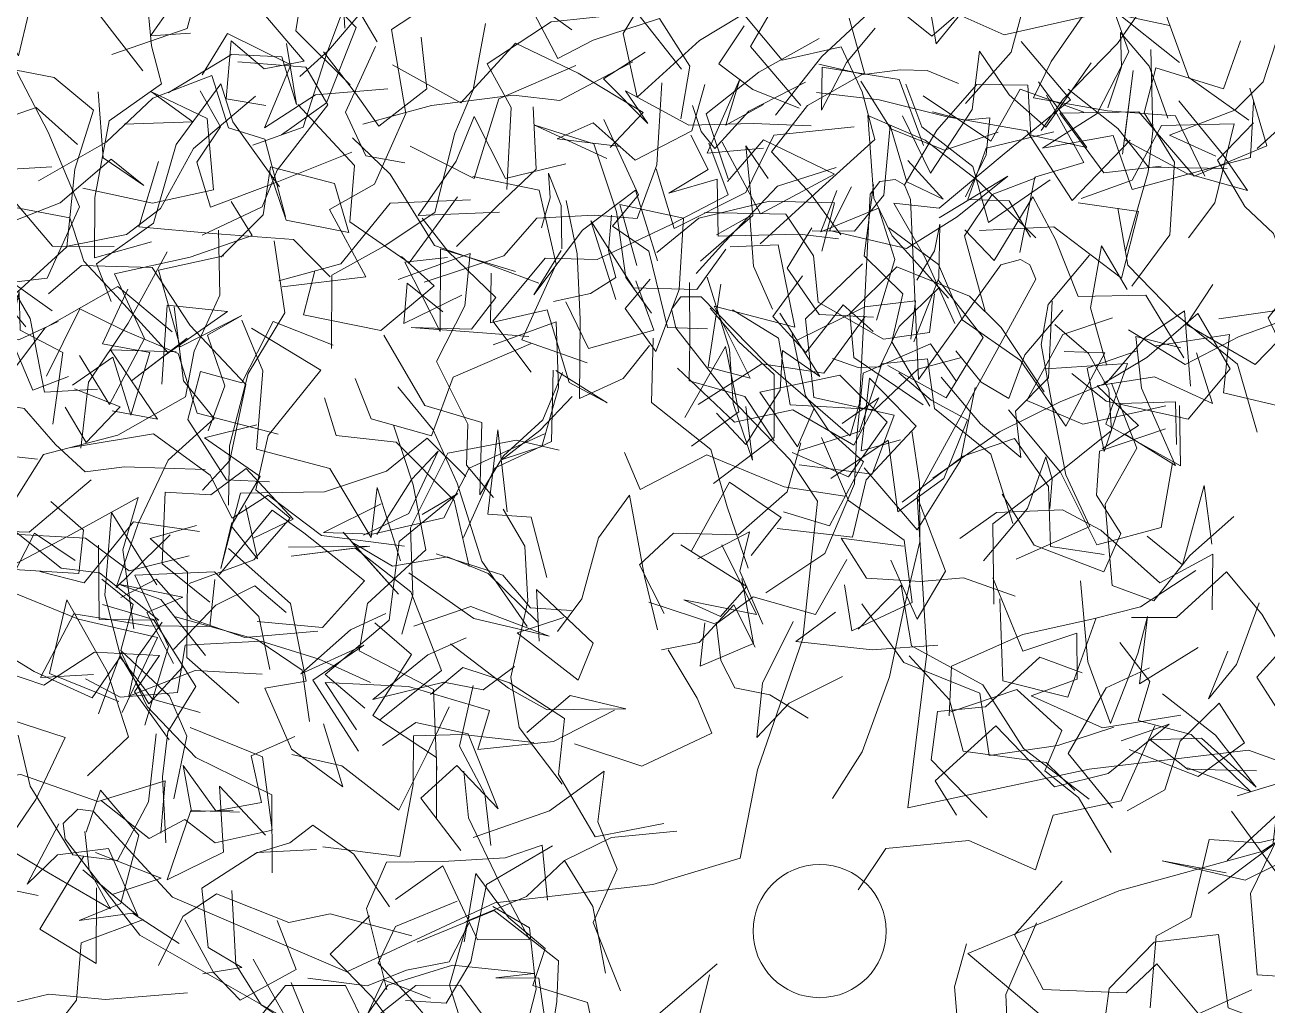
# Model space of a CAD drawing. Header units: metres. Extents: x 0 to 46.1, y -33.1 to 1.9.
# Drawn here: x 2.782 to 3.435, y -2.039 to -1.524 of the extents above; entities that cross this region are included whole.
import ezdxf

# ---------------------------------------------------------------- set-up
doc = ezdxf.new("R2010")
doc.units = ezdxf.units.M
doc.header["$LTSCALE"] = 0.02
for name, color, linetype, lineweight in [('AB_EXT_COUVRE', 8, 'Continuous', 9), ('BLOC_BRANCHES', 7, 'Continuous', 13), ('BLOC_FEUILLAGE', 7, 'Continuous', 13), ('BLOC_TRONC', 7, 'Continuous', 25)]:
    doc.layers.add(name, color=color, linetype=linetype, lineweight=lineweight)
doc.layers.add('ARCHIBOOKS_ARBRE', color=7, linetype='Continuous')

# ---------------------------------------------------------------- blocks, each defined once
blk = doc.blocks.new('AB_ALPHA_54921720ee7c26e0')
at = {"layer": 'BLOC_BRANCHES', "color": 8, "lineweight": 13, "true_color": 0x414141, "transparency": 33554661}
for points in [[(-0.7164, 0.0794), (-0.8645, 0.226), (-0.9264, 0.3735), (-0.9238, 0.3938), (-0.9005, 0.4072), (-0.8816, 0.3994), (-0.8102, 0.2633), (-0.6143, 0.1093), (-0.4027, 0.1464), (-0.1961, 0.1159), (-0.0763, 0.1196), (-0.024, 0.2256), (0.0782, 0.3769), (0.1437, 0.5465), (0.1229, 0.6084), (0.0678, 0.708), (0.0224, 0.8147), (0.0233, 0.8398), (0.0396, 0.8523), (0.0655, 0.8454), (0.1249, 0.7398), (0.2074, 0.6184), (0.23, 0.6567), (0.315, 0.9184), (0.3313, 0.9309), (0.3516, 0.9282), (0.3615, 0.9184), (0.3641, 0.898), (0.313, 0.6665), (0.4567, 0.7842), (0.4835, 0.7842), (0.4933, 0.7744), (0.496, 0.754), (0.2718, 0.5188), (0.2307, 0.316), (0.1541, 0.1265), (0.3974, 0.1138), (0.6059, 0.0836), (0.6413, 0.0593)], [(0.6263, -0.037), (0.5884, -0.0492), (0.3937, -0.0505), (0.1806, -0.0789), (0.3121, -0.2682)]]:
    blk.add_lwpolyline(points, dxfattribs=at)
at = {"layer": 'BLOC_FEUILLAGE', "color": 8, "lineweight": 13, "true_color": 0x414141, "transparency": 33554661}
for points in [[(-0.0095, 1.6504), (-0.0611, 1.5836), (-0.0367, 1.4962), (-0.0633, 1.3987), (-0.0745, 1.3385), (-0.0556, 1.2874), (-0.0081, 1.2283)], [(-0.799, 1.5809), (-0.7513, 1.4835), (-0.6452, 1.4918), (-0.6133, 1.4341), (-0.5921, 1.3821), (-0.5667, 1.3221)], [(-0.6249, 1.5432), (-0.5922, 1.4555), (-0.5283, 1.3973), (-0.4465, 1.4457), (-0.4962, 1.3609), (-0.6004, 1.3533)], [(-0.1458, 1.4455), (-0.1474, 1.5381), (-0.2248, 1.526), (-0.2843, 1.4544), (-0.3363, 1.3718), (-0.3587, 1.3211), (-0.3084, 1.2338)], [(-0.2697, 1.4433), (-0.341, 1.4925), (-0.3766, 1.4246), (-0.3286, 1.3907), (-0.2811, 1.3048), (-0.3443, 1.219), (-0.4125, 1.1939)], [(-0.6915, 1.4349), (-0.7195, 1.3836), (-0.7393, 1.4781), (-0.8097, 1.4457), (-0.7006, 1.4483), (-0.6306, 1.462)], [(-0.4933, 1.3537), (-0.545, 1.364), (-0.4738, 1.4236), (-0.5801, 1.4215), (-0.6231, 1.4586)], [(0.1178, 1.1411), (0.0812, 1.2262), (0.0188, 1.2969), (-0.0593, 1.303), (-0.0726, 1.3644), (-0.056, 1.4538)], [(-0.2593, 1.2793), (-0.2798, 1.3538), (-0.2642, 1.4145), (-0.2152, 1.4288), (-0.1395, 1.4409), (-0.0703, 1.3755)], [(-0.9234, 1.4307), (-0.953, 1.3855), (-0.9932, 1.2822), (-0.9093, 1.285), (-0.8275, 1.2144), (-0.7808, 1.2448), (-0.7146, 1.2314)], [(-0.6137, 1.1022), (-0.6917, 1.1011), (-0.6708, 1.1776), (-0.6264, 1.2702), (-0.5475, 1.2996), (-0.5473, 1.351), (-0.5355, 1.4202)], [(-0.4221, 1.2365), (-0.4704, 1.2583), (-0.4444, 1.3301), (-0.4119, 1.2835), (-0.3587, 1.2796), (-0.4038, 1.3748), (-0.462, 1.4066)], [(-0.8776, 1.1022), (-0.8134, 1.0777), (-0.7231, 1.1247), (-0.6866, 1.2206), (-0.6428, 1.2892), (-0.6817, 1.3438), (-0.7754, 1.3897)], [(-0.8024, 1.0371), (-0.8322, 1.1024), (-0.7586, 1.0918), (-0.6934, 1.171), (-0.7079, 1.2766), (-0.7297, 1.3761)], [(-0.3692, 1.2615), (-0.324, 1.285), (-0.2714, 1.3209), (-0.173, 1.3727)], [(-0.6745, 1.2509), (-0.7145, 1.3118), (-0.7747, 1.3075), (-0.771, 1.3648), (-0.8546, 1.3425), (-0.8795, 1.2688), (-0.9163, 1.3248)], [(-0.4521, 1.1906), (-0.3824, 1.1961), (-0.3272, 1.2823), (-0.2654, 1.3686), (-0.2225, 1.3273), (-0.2852, 1.3593), (-0.2957, 1.3079)], [(-0.2619, 1.2159), (-0.3557, 1.233), (-0.4315, 1.2083), (-0.3766, 1.2796), (-0.4464, 1.341), (-0.4927, 1.2972)], [(-0.1224, 1.3529), (-0.0589, 1.2999), (-0.0355, 1.1967), (0.0153, 1.2079), (0.1072, 1.2129), (0.1293, 1.142), (0.1001, 1.0782)], [(0.4044, 1.3273), (0.4608, 1.3319), (0.4883, 1.2409), (0.5336, 1.2097), (0.4594, 1.1928), (0.4499, 1.0866), (0.4969, 1.1207)], [(0.7399, 1.3261), (0.6959, 1.2404), (0.6992, 1.1742), (0.6855, 1.0704), (0.7523, 0.9803)], [(-0.8349, 1.1286), (-0.7916, 1.1743), (-0.7165, 1.1828), (-0.6367, 1.221), (-0.6044, 1.1762), (-0.6465, 1.2252), (-0.6303, 1.3108)], [(-0.3748, 1.3081), (-0.3832, 1.2271), (-0.3854, 1.2928), (-0.4485, 1.313), (-0.5422, 1.2856)], [(-0.4632, 1.0008), (-0.3536, 0.9849), (-0.3768, 1.0829), (-0.3109, 1.0995), (-0.2473, 1.1785), (-0.237, 1.29), (-0.1515, 1.3187)], [(-0.4351, 1.0883), (-0.4348, 1.1941), (-0.4771, 1.2208), (-0.4806, 1.2927), (-0.5632, 1.2839), (-0.6376, 1.2441), (-0.7364, 1.2179)], [(-0.6085, 1.2608), (-0.5205, 1.2407), (-0.5626, 1.2927), (-0.501, 1.2399), (-0.5172, 1.1472), (-0.5995, 1.1509), (-0.6827, 1.1936)], [(-0.5471, 1.0936), (-0.4616, 1.109), (-0.4298, 1.1505), (-0.3435, 1.2163), (-0.3584, 1.2716), (-0.4432, 1.3014)], [(0.2569, 1.0542), (0.2131, 1.1465), (0.2652, 1.1981), (0.1882, 1.2444), (0.2159, 1.2927), (0.2481, 1.1903), (0.2015, 1.2594)], [(-0.6853, 1.04), (-0.691, 1.093), (-0.6049, 1.1252), (-0.5494, 1.2172), (-0.4719, 1.2792), (-0.4697, 1.227), (-0.4325, 1.1283)], [(-0.5007, 1.2773), (-0.4873, 1.2248), (-0.5291, 1.1878), (-0.5271, 1.1261), (-0.439, 1.1346), (-0.329, 1.1478)], [(-0.3308, 1.2848), (-0.3044, 1.2217), (-0.2859, 1.1718), (-0.2121, 1.2026), (-0.2017, 1.2701)], [(-0.2631, 1.2738), (-0.3235, 1.2008), (-0.3124, 1.1386), (-0.2655, 1.1162)], [(0.21, 1.1885), (0.1503, 1.1716), (0.0522, 1.1208), (0.0558, 1.2063), (0.0991, 1.248), (0.1463, 1.278)], [(-0.6627, 1.1089), (-0.7408, 1.1305), (-0.7844, 1.2223), (-0.8363, 1.2732), (-0.942, 1.2466)], [(-0.1157, 1.2657), (-0.1537, 1.1857), (-0.1916, 1.1371), (-0.2441, 1.0432), (-0.3198, 1.0174), (-0.3962, 0.9986), (-0.4218, 0.9055)], [(-0.8147, 1.2498), (-0.7835, 1.1962), (-0.7095, 1.1606), (-0.7064, 1.1006), (-0.6764, 1.0446), (-0.6304, 0.9556)], [(-0.4323, 1.2519), (-0.5287, 1.2065), (-0.591, 1.1413), (-0.643, 1.1201), (-0.7217, 1.1254)], [(-0.2477, 1.245), (-0.1738, 1.1735), (-0.0841, 1.2306), (-0.0149, 1.171), (0.0542, 1.0991), (0.0006, 1.066)], [(0.0685, 1.2295), (-0.0315, 1.2454), (-0.1271, 1.2141), (-0.1113, 1.1505), (-0.1447, 1.0479)], [(-0.7635, 1.0486), (-0.8341, 1.1335), (-0.8691, 1.2393), (-0.9027, 1.1685), (-0.9378, 1.1205)], [(-0.2102, 1.0554), (-0.2938, 0.988), (-0.3551, 1.0601), (-0.3303, 1.1301), (-0.3811, 1.2269)], [(0.5511, 1.1308), (0.5272, 1.1858), (0.5068, 1.2371), (0.4527, 1.2257), (0.3747, 1.1489), (0.3, 1.1093), (0.2216, 1.0507)], [(0.1582, 0.8927), (0.2509, 0.9407), (0.3393, 0.9859), (0.3393, 1.0508), (0.3282, 1.1152), (0.2488, 1.1184), (0.2018, 1.2199)], [(-0.3987, 0.997), (-0.4326, 1.0569), (-0.5334, 1.0921), (-0.625, 1.1256), (-0.5777, 1.2018)], [(0.7861, 1.0695), (0.7394, 1.1031), (0.6468, 1.0704), (0.5392, 1.0747), (0.462, 1.1371), (0.4504, 1.2043)], [(-1.2588, 1.1789), (-1.1766, 1.1576), (-1.0951, 1.1212), (-1.0082, 1.0889), (-0.9089, 1.0645), (-0.8154, 1.0229), (-0.7594, 1.033)], [(0.0583, 1.1668), (-0.0474, 1.1429), (-0.1042, 1.1654), (-0.2118, 1.1801), (-0.3057, 1.1797)], [(-0.0151, 1.1817), (-0.1241, 1.1654), (-0.1828, 1.0729), (-0.2528, 1.1356)], [(-0.1361, 0.9179), (-0.2017, 0.9644), (-0.2556, 1.0012), (-0.2878, 1.107), (-0.3231, 1.1658)], [(0.2632, 1.0251), (0.1907, 1.0478), (0.1079, 1.0674), (0.0394, 1.1328), (0.0564, 1.0836), (0.0153, 1.1553), (0.0772, 1.1749)], [(0.2123, 1.1749), (0.167, 1.1352), (0.2015, 1.0912), (0.254, 1.0516)], [(0.4133, 1.1437), (0.447, 1.098), (0.5406, 1.1436), (0.6307, 1.163)], [(-0.44, 1.1503), (-0.4356, 1.084), (-0.3602, 1.0468), (-0.3618, 1.1142), (-0.4374, 1.1569), (-0.4628, 1.0987), (-0.5311, 1.0591)], [(-0.0612, 1.0602), (-0.1431, 1.0621), (-0.1615, 1.1517), (-0.1994, 1.101), (-0.2662, 1.0449), (-0.1618, 1.0214)], [(-0.0833, 1.1438), (-0.1006, 1.0637), (-0.1627, 1.0297), (-0.228, 0.9924)], [(0.2638, 0.8768), (0.24, 0.938), (0.2038, 1.0057), (0.2653, 1.052), (0.349, 1.0739), (0.348, 1.149)], [(0.0883, 1.1303), (0.0539, 1.0282), (0.0107, 0.9666), (-0.0427, 0.9853), (-0.1166, 1.001), (-0.1713, 0.9645), (-0.2814, 0.9581)], [(0.3031, 1.1334), (0.2151, 1.1109), (0.1338, 1.0762), (0.1395, 0.986)], [(0.3775, 1.1271), (0.3297, 1.0934), (0.2817, 1.0414), (0.2969, 1.0957), (0.3904, 1.0538), (0.3992, 0.9617)], [(0.6219, 1.1292), (0.5759, 1.1087), (0.5422, 1.0507), (0.4669, 1.001)], [(0.8206, 0.8836), (0.759, 0.9578), (0.7498, 1.0653), (0.7097, 1.1328), (0.6445, 1.1082)], [(-0.7326, 0.9338), (-0.8009, 0.9476), (-0.7941, 1.046), (-0.8121, 1.1127)], [(-0.4989, 1.1262), (-0.484, 1.0762), (-0.5701, 1.0695), (-0.6716, 1.0742), (-0.6554, 0.982), (-0.7224, 0.91), (-0.7438, 0.9826)], [(-0.0034, 0.8415), (-0.0239, 0.8955), (-0.0134, 0.9821), (-0.0188, 1.0761), (-0.0887, 1.1209), (-0.0076, 1.053)], [(0.1423, 1.1138), (0.1101, 1.0594), (0.028, 1.0414), (-0.0128, 1.1031), (-0.0638, 1.0948), (0.0141, 1.0638)], [(-0.8793, 0.8167), (-0.8234, 0.8692), (-0.7222, 0.8683), (-0.6236, 0.8939), (-0.5967, 0.9489), (-0.5452, 1.0111), (-0.5249, 1.0943)], [(-0.7625, 1.0712), (-0.7106, 1.0958), (-0.6217, 1.0695), (-0.5933, 0.983), (-0.5427, 0.8889), (-0.5888, 0.7978), (-0.6334, 0.7697)], [(0.0627, 0.8028), (0.0119, 0.8178), (0.0143, 0.9214), (-0.0231, 0.9652), (0.0204, 0.9961), (0.0022, 1.1034)], [(0.2097, 1.0684), (0.1551, 1.0548), (0.1886, 1.1087), (0.122, 1.0259), (0.1949, 1.0128)], [(-0.801, 0.9043), (-0.7641, 0.9919), (-0.8107, 1.0346), (-0.7989, 1.0841), (-0.8254, 1.0316), (-0.815, 0.9543), (-0.7651, 0.9596)], [(-0.5972, 1.084), (-0.6712, 1.0068), (-0.7416, 0.9454), (-0.7737, 0.8642)], [(0.6187, 1.093), (0.6851, 1.0911), (0.6916, 1.011), (0.6305, 0.9436), (0.549, 0.918)], [(0.5534, 0.9409), (0.592, 0.9733), (0.6799, 1.0256), (0.7605, 1.0937)], [(0.752, 1.0304), (0.6548, 1.0803), (0.5896, 1.025), (0.5549, 0.9848), (0.6446, 0.9432), (0.729, 0.9138), (0.746, 0.8274)], [(-0.5269, 1.0598), (-0.6146, 1.064), (-0.613, 0.9591), (-0.5243, 0.978), (-0.5743, 0.9645), (-0.5697, 0.8945), (-0.6061, 0.8429)], [(-0.4579, 1.0617), (-0.4686, 0.9666), (-0.536, 0.9023), (-0.5841, 0.8169), (-0.6055, 0.7418)], [(-0.1946, 1.0472), (-0.2977, 1.07), (-0.3807, 1.01), (-0.4655, 1.0092)], [(-0.1835, 1.0756), (-0.1041, 1.0359), (-0.1075, 0.9361), (-0.1772, 0.8517), (-0.1018, 0.8003)], [(0.2811, 1.0658), (0.3582, 1.0348), (0.439, 0.9901), (0.5351, 0.9455), (0.5692, 0.8415), (0.6635, 0.8985)], [(0.4982, 0.9534), (0.4243, 0.9488), (0.3631, 0.9941), (0.3414, 1.0648)], [(0.3827, 1.0068), (0.3985, 0.9245), (0.4732, 0.9911), (0.5021, 1.0624), (0.5252, 0.9971), (0.5607, 0.9434), (0.6402, 1.0096)], [(-0.8617, 0.9647), (-0.778, 1.0291), (-0.6716, 1.057), (-0.6183, 0.9811)], [(-0.6601, 1.05), (-0.7106, 0.9895), (-0.6537, 0.9623), (-0.699, 0.889), (-0.7019, 0.9691), (-0.7627, 0.9473)], [(0.2594, 0.8725), (0.2115, 0.8915), (0.1073, 0.9166), (0.1255, 0.9896), (0.0597, 0.9879), (0.1174, 1.0045), (0.1073, 1.0542)], [(0.5585, 1.0606), (0.6011, 0.9697), (0.4985, 0.924), (0.3977, 0.8769), (0.3419, 0.8987), (0.3627, 0.8198), (0.3785, 0.7254)], [(0.3975, 1.0456), (0.4033, 0.9863), (0.4548, 0.9186), (0.4554, 0.842), (0.5481, 0.8752)], [(-1.1978, 0.9496), (-1.1277, 0.9818), (-1.1386, 1.0306), (-1.061, 0.995), (-0.9921, 0.9075), (-0.9191, 0.8989), (-0.8325, 0.8652)], [(-0.7927, 0.9672), (-0.7277, 1.0417), (-0.68, 0.9998), (-0.6179, 0.9515), (-0.614, 0.8692), (-0.5185, 0.815)], [(-0.1671, 0.8537), (-0.2192, 0.872), (-0.3131, 0.9052), (-0.2373, 0.8823), (-0.1958, 0.9144), (-0.2408, 0.9897), (-0.2623, 1.0404)], [(-0.176, 0.8077), (-0.2073, 0.8855), (-0.1194, 0.9476), (-0.054, 0.928), (0.0519, 0.9474), (0.1341, 0.9656), (0.1272, 1.0378)], [(0.1378, 0.9827), (0.1979, 1.0235), (0.2762, 0.9558), (0.1688, 0.9308), (0.1445, 1.0347)], [(-0.6014, 0.9679), (-0.6865, 0.9324), (-0.6352, 0.9538), (-0.5411, 0.9879), (-0.6155, 1.0167), (-0.6489, 0.918)], [(-0.0735, 1.0137), (-0.0776, 0.9422), (-0.0961, 0.8583), (-0.1239, 0.7577), (-0.0615, 0.7682), (-0.0167, 0.801)], [(0.0517, 1.0232), (0.0542, 0.9412), (0.1573, 0.9626), (0.2127, 1.0258), (0.3174, 1.0092)], [(0.0767, 0.8911), (0.1586, 0.9313), (0.1733, 1.0218), (0.1908, 0.9727)], [(0.5104, 0.8065), (0.4562, 0.8988), (0.4032, 0.9681), (0.3385, 1.0189), (0.3179, 0.912), (0.3284, 0.858), (0.3789, 0.7596)], [(0.361, 0.9178), (0.4212, 0.9767), (0.4876, 1.021), (0.5521, 1.0031), (0.5387, 0.9385), (0.6059, 0.9037), (0.5665, 1.0035)], [(0.6139, 0.9496), (0.5408, 1.0007), (0.4859, 0.9446), (0.4155, 1.025)], [(-0.6897, 0.7241), (-0.7764, 0.6756), (-0.7265, 0.749), (-0.667, 0.8192), (-0.5941, 0.8568), (-0.6205, 0.9148), (-0.6071, 1.0118)], [(-0.3014, 0.9987), (-0.2699, 0.9501), (-0.3529, 0.9117), (-0.4458, 0.9578), (-0.4165, 1.0098)], [(-0.0968, 0.9517), (-0.1465, 0.905), (-0.0627, 0.9704), (0.0182, 1.0032), (0.022, 0.9059)], [(0.2286, 0.8913), (0.2824, 0.8766), (0.3319, 0.9121), (0.3634, 0.9986), (0.3654, 0.9217), (0.4058, 0.8871), (0.3741, 0.9481)], [(0.6194, 0.7592), (0.6753, 0.8519), (0.6952, 0.9023), (0.7203, 1.0066)], [(-0.1616, 0.9406), (-0.2495, 0.9949), (-0.278, 0.8903), (-0.299, 0.9903), (-0.2434, 0.9818)], [(0.0064, 0.8852), (-0.0353, 0.8565), (-0.0107, 0.7915), (0.0399, 0.862), (0.0697, 0.9512), (-0.0064, 0.9903), (-0.0058, 0.9072)], [(0.5725, 0.984), (0.5967, 0.8859), (0.5296, 0.8839), (0.4848, 0.7933)], [(0.6018, 0.9841), (0.6516, 0.9173), (0.6774, 0.8578), (0.777, 0.8295)], [(0.8371, 0.9871), (0.7991, 0.9319), (0.7206, 0.9813), (0.6904, 0.9281), (0.7122, 0.8551), (0.6815, 0.7647), (0.6156, 0.7127)], [(0.7384, 0.9317), (0.7759, 0.8491), (0.7951, 0.7947), (0.7239, 0.8366), (0.6563, 0.9008), (0.6908, 0.9858), (0.6487, 0.8831)], [(0.9706, 0.9106), (0.9846, 0.9897), (0.8914, 0.9878), (0.8518, 0.9271), (0.8062, 0.9009), (0.7151, 0.8914), (0.7665, 0.849)], [(-0.9236, 0.9776), (-0.8323, 0.9338), (-0.8045, 0.8778), (-0.7764, 0.833), (-0.7247, 0.826), (-0.6233, 0.795)], [(-0.6198, 0.9542), (-0.7026, 0.979), (-0.6664, 0.8751), (-0.7213, 0.901)], [(-0.5259, 0.9719), (-0.5162, 0.9004), (-0.5509, 0.8034), (-0.4645, 0.754), (-0.4354, 0.6522), (-0.4108, 0.7138), (-0.4062, 0.6126)], [(-0.3135, 0.9707), (-0.2131, 0.9789), (-0.2378, 0.9142), (-0.2928, 0.8533), (-0.2741, 0.7631), (-0.2901, 0.7115), (-0.2668, 0.6612)], [(-0.044, 0.8711), (-0.0489, 0.9795), (-0.0173, 0.8799), (0.0624, 0.8561), (0.113, 0.8973)], [(0.2807, 0.9637), (0.1997, 0.9598), (0.1139, 0.9073), (0.0668, 0.8769)], [(-0.5164, 0.9586), (-0.4424, 0.8817), (-0.5314, 0.8167), (-0.5659, 0.752), (-0.5318, 0.7045), (-0.5921, 0.6636), (-0.6821, 0.6555)], [(-0.4182, 0.9093), (-0.4866, 0.9599), (-0.5472, 0.8926), (-0.5955, 0.9211), (-0.628, 0.8642), (-0.5994, 0.7744), (-0.5455, 0.7572)], [(-0.238, 0.9288), (-0.3214, 0.9129), (-0.3032, 0.9629), (-0.2679, 0.9142)], [(-0.144, 0.8015), (-0.09, 0.7427), (-0.1315, 0.7816), (-0.1348, 0.8814), (-0.2108, 0.884), (-0.1934, 0.9471)], [(0.098, 0.9513), (0.201, 0.9216), (0.2217, 0.8591), (0.2121, 0.7987), (0.2823, 0.7298), (0.343, 0.7227), (0.3625, 0.77)], [(0.8328, 0.9236), (0.8349, 0.8447), (0.7323, 0.831), (0.6839, 0.9312), (0.5829, 0.9565), (0.6188, 0.8657), (0.6936, 0.8549)], [(-0.7617, 0.9419), (-0.7099, 0.9036), (-0.7652, 0.8698), (-0.7795, 0.9219)], [(0.0241, 0.9166), (0.0892, 0.9461), (0.1846, 0.9434), (0.2664, 0.9193), (0.234, 0.8625)], [(0.1515, 0.8055), (0.1422, 0.8664), (0.1546, 0.9313), (0.1059, 0.9187)], [(0.2737, 0.9343), (0.2393, 0.8872), (0.3205, 0.8979), (0.3239, 0.8267), (0.2798, 0.7562)], [(0.3945, 0.8647), (0.4958, 0.8942), (0.4176, 0.8598), (0.3423, 0.837), (0.251, 0.886), (0.2937, 0.9339)], [(0.5691, 0.9349), (0.4778, 0.9372), (0.437, 0.8782), (0.489, 0.8624), (0.5037, 0.809)], [(0.3185, 0.6289), (0.292, 0.7233), (0.3225, 0.7805), (0.2862, 0.8422), (0.3225, 0.9294)], [(0.5525, 0.9178), (0.6432, 0.9101), (0.649, 0.8349), (0.7234, 0.8356), (0.8102, 0.8352), (0.8327, 0.905)], [(-0.1363, 0.7965), (-0.1777, 0.7432), (-0.2396, 0.7106), (-0.2829, 0.6694), (-0.2559, 0.7605), (-0.3223, 0.8015), (-0.3508, 0.9048)], [(0.1193, 0.8989), (0.1808, 0.8851), (0.174, 0.7749), (0.0788, 0.8291), (0.1, 0.7253), (0.0503, 0.7536), (0.0948, 0.8548)], [(0.5813, 0.8409), (0.652, 0.8469), (0.7078, 0.9063), (0.8009, 0.8836), (0.7494, 0.7899), (0.7041, 0.7544)], [(-0.6727, 0.6907), (-0.7541, 0.6922), (-0.7983, 0.7483), (-0.9037, 0.7831), (-0.9565, 0.8433), (-0.9262, 0.8848)], [(-0.0123, 0.8882), (-0.0063, 0.8193), (-0.0954, 0.8181), (-0.1081, 0.8849)], [(0.2293, 0.8955), (0.1843, 0.8526), (0.2092, 0.7827), (0.2773, 0.7611)], [(0.5308, 0.8828), (0.4695, 0.8762), (0.4203, 0.8332), (0.4211, 0.7308)], [(0.8218, 0.8444), (0.9016, 0.8854), (0.9972, 0.85), (1.0478, 0.7838)], [(-0.9692, 0.8702), (-1.037, 0.8175), (-0.9684, 0.8059), (-0.8678, 0.7754), (-0.7715, 0.8206)], [(-0.3959, 0.63), (-0.4978, 0.6714), (-0.552, 0.7409), (-0.6052, 0.7241), (-0.6187, 0.7862), (-0.6767, 0.858), (-0.7859, 0.8687)], [(0.1091, 0.6377), (0.0871, 0.7042), (0.0216, 0.7428), (0.036, 0.7936), (0.0555, 0.8675)], [(0.0794, 0.8682), (0.0836, 0.7693), (0.0695, 0.6992), (0.075, 0.6204), (0.0846, 0.6911)], [(0.5075, 0.6526), (0.5586, 0.6371), (0.4845, 0.5572), (0.4489, 0.6559), (0.3887, 0.7277), (0.3777, 0.8058), (0.3272, 0.8692)], [(0.7934, 0.5414), (0.7779, 0.6257), (0.8196, 0.6568), (0.8135, 0.7313), (0.7865, 0.7752), (0.7672, 0.8432), (0.8259, 0.8784)], [(-0.4016, 0.8595), (-0.3952, 0.8029), (-0.3244, 0.7606), (-0.2767, 0.8278), (-0.1664, 0.8439)], [(-0.1326, 0.7627), (-0.1849, 0.7304), (-0.2427, 0.7068), (-0.1877, 0.7097), (-0.1467, 0.7784), (-0.1272, 0.8631), (-0.2152, 0.8554)], [(0.6573, 0.604), (0.6302, 0.6963), (0.5439, 0.7175), (0.5346, 0.7975), (0.5206, 0.8595), (0.4496, 0.7918), (0.4229, 0.8409)], [(-0.5843, 0.7358), (-0.587, 0.6639), (-0.6095, 0.7146), (-0.5555, 0.7672), (-0.6134, 0.8354), (-0.5423, 0.834)], [(-0.447, 0.8455), (-0.4453, 0.7937), (-0.3714, 0.7647), (-0.3177, 0.6711), (-0.3209, 0.5819)], [(-0.3504, 0.8342), (-0.3203, 0.768), (-0.3079, 0.6917), (-0.303, 0.5845), (-0.2676, 0.486)], [(0.272, 0.7428), (0.2428, 0.7871), (0.1792, 0.7392), (0.1495, 0.7963), (0.2009, 0.8375)], [(0.4414, 0.8347), (0.537, 0.8142), (0.6054, 0.7262), (0.6496, 0.805), (0.5758, 0.8367)], [(0.0174, 0.6045), (0.11, 0.6421), (0.1317, 0.7221), (0.0974, 0.776), (0.073, 0.8279)], [(0.1009, 0.8183), (0.1495, 0.7666), (0.1415, 0.6782), (0.248, 0.6434), (0.3159, 0.68), (0.3752, 0.6799)], [(0.2814, 0.8324), (0.1904, 0.7819), (0.174, 0.6793), (0.2703, 0.6296), (0.2223, 0.5621), (0.1324, 0.5987)], [(0.4686, 0.608), (0.4356, 0.7046), (0.4061, 0.7551), (0.324, 0.8168), (0.2485, 0.7736), (0.2384, 0.7165), (0.3105, 0.633)], [(-1.1273, 0.6131), (-1.0446, 0.6225), (-0.9645, 0.6868), (-0.9064, 0.7355), (-0.8187, 0.7061), (-0.7984, 0.7593), (-0.83, 0.8069)], [(-0.7843, 0.7353), (-0.8087, 0.6405), (-0.7333, 0.6194), (-0.7926, 0.6999), (-0.8395, 0.7185), (-0.901, 0.8017)], [(-0.1477, 0.8025), (-0.1741, 0.7128), (-0.2552, 0.6984), (-0.3181, 0.6208)], [(-0.0096, 0.8092), (-0.0337, 0.7284), (0.0255, 0.6482), (0.0269, 0.5701), (0.0328, 0.4848)], [(0.6245, 0.8162), (0.6176, 0.7404), (0.6616, 0.6621), (0.7232, 0.5774), (0.7253, 0.4843)], [(-0.4315, 0.3344), (-0.408, 0.438), (-0.4893, 0.5123), (-0.4624, 0.5696), (-0.3702, 0.618), (-0.3644, 0.7047), (-0.3689, 0.7872)], [(0.0452, 0.6925), (0.0716, 0.6429), (0.1338, 0.6999), (0.1504, 0.7498), (0.1887, 0.7039), (0.1598, 0.798)], [(0.2791, 0.6947), (0.3418, 0.6338), (0.4096, 0.6978), (0.3717, 0.7869)], [(-0.8191, 0.7236), (-0.8615, 0.7724), (-0.9337, 0.6926), (-0.9662, 0.5885), (-0.9813, 0.6369), (-1.0887, 0.633)], [(-0.9238, 0.6587), (-0.9186, 0.735), (-0.8216, 0.7566), (-0.7178, 0.7824), (-0.7551, 0.7209), (-0.7679, 0.6168)], [(-0.7191, 0.5517), (-0.7745, 0.5166), (-0.7939, 0.5868), (-0.7932, 0.6697), (-0.7568, 0.7722), (-0.7237, 0.6648)], [(-0.5852, 0.6914), (-0.5282, 0.702), (-0.5709, 0.7823), (-0.6246, 0.7611), (-0.6818, 0.7797), (-0.7098, 0.69), (-0.6625, 0.6248)], [(0.0022, 0.6591), (0.0739, 0.6865), (0.0793, 0.7741), (0.0036, 0.6978)], [(0.1683, 0.7677), (0.1641, 0.6844), (0.1812, 0.6334), (0.2151, 0.5806), (0.1504, 0.5111), (0.0966, 0.5443)], [(0.1726, 0.7576), (0.2695, 0.7771), (0.3359, 0.7674), (0.317, 0.7202)], [(0.5568, 0.621), (0.5556, 0.6989), (0.5908, 0.7739), (0.6088, 0.7098)], [(-0.8111, 0.5146), (-0.7409, 0.5981), (-0.8346, 0.6482), (-0.9228, 0.7148), (-1.0073, 0.7133), (-1.1146, 0.7298), (-1.071, 0.763)], [(-0.6514, 0.7181), (-0.7321, 0.7528), (-0.8153, 0.6922), (-0.8678, 0.7219)], [(-0.6071, 0.7187), (-0.6369, 0.6641), (-0.5864, 0.7528), (-0.4792, 0.726), (-0.3936, 0.7313), (-0.3306, 0.7594), (-0.2948, 0.6973)], [(0.011, 0.7627), (0.0651, 0.6751), (0.1433, 0.6708), (0.2085, 0.6052), (0.2567, 0.6567), (0.2014, 0.6365)], [(0.267, 0.7648), (0.195, 0.7067), (0.1196, 0.7397), (0.0247, 0.7097)], [(0.5727, 0.7663), (0.5033, 0.7176), (0.4807, 0.6692), (0.4739, 0.5884), (0.4677, 0.4955), (0.4806, 0.4215), (0.3759, 0.4054)], [(-0.9675, 0.7394), (-0.9718, 0.6625), (-0.9091, 0.5967), (-0.8444, 0.5437), (-0.7949, 0.5856), (-0.7679, 0.5213), (-0.712, 0.4881)], [(-0.4275, 0.6539), (-0.3641, 0.7126), (-0.321, 0.739), (-0.3794, 0.6696), (-0.4444, 0.6577)], [(-0.2542, 0.6387), (-0.2382, 0.7457), (-0.2794, 0.642), (-0.2256, 0.6238), (-0.2261, 0.5415)], [(-0.653, 0.7269), (-0.7163, 0.726), (-0.6803, 0.6708), (-0.7102, 0.5625), (-0.6597, 0.4868)], [(-0.6414, 0.6565), (-0.5518, 0.7206), (-0.5195, 0.681), (-0.4586, 0.5996), (-0.5279, 0.5546), (-0.6087, 0.5845)], [(-0.4114, 0.6916), (-0.4943, 0.6748), (-0.4326, 0.6561), (-0.3364, 0.6525), (-0.2876, 0.7068), (-0.18, 0.7249)], [(-0.4295, 0.5191), (-0.4023, 0.5652), (-0.3821, 0.6511), (-0.3094, 0.7331), (-0.2179, 0.7263), (-0.167, 0.6992)], [(0.3429, 0.6619), (0.3769, 0.5892), (0.4165, 0.5329), (0.4256, 0.5935), (0.4787, 0.6246), (0.5095, 0.7206)], [(0.7192, 0.6871), (0.6721, 0.6452), (0.7455, 0.5711), (0.8195, 0.6151), (0.8756, 0.6444), (0.8611, 0.7277)], [(0.3606, 0.6509), (0.3403, 0.7078), (0.2448, 0.6933), (0.2137, 0.6107), (0.1963, 0.5559), (0.1351, 0.4774), (0.0466, 0.4479)], [(0.1281, 0.617), (0.191, 0.5669), (0.2589, 0.6229), (0.2149, 0.6988), (0.1073, 0.7044), (0.1368, 0.6223), (0.171, 0.6655)], [(-0.7915, 0.6911), (-0.7606, 0.6481), (-0.7916, 0.5938), (-0.7454, 0.5194), (-0.7371, 0.4627), (-0.775, 0.3874)], [(-0.6206, 0.6867), (-0.5606, 0.5958), (-0.5669, 0.4918), (-0.6216, 0.4972), (-0.6087, 0.4108), (-0.5561, 0.3452), (-0.5592, 0.4319)], [(0.3839, 0.4516), (0.3794, 0.5473), (0.3236, 0.6244), (0.3316, 0.6896), (0.272, 0.6988), (0.2206, 0.6208), (0.1367, 0.6168)], [(0.3324, 0.3559), (0.3583, 0.4583), (0.442, 0.4926), (0.5406, 0.5361), (0.5514, 0.5893), (0.5378, 0.6416), (0.505, 0.6898)], [(-0.8766, 0.4463), (-0.8113, 0.4819), (-0.8162, 0.5708), (-0.843, 0.6764), (-0.89, 0.5888), (-0.8115, 0.53)], [(-0.7865, 0.491), (-0.7297, 0.5829), (-0.7485, 0.6848), (-0.6461, 0.6617), (-0.6051, 0.5903), (-0.609, 0.5189)], [(-0.7735, 0.6612), (-0.7226, 0.6725), (-0.6917, 0.6101), (-0.6298, 0.5684), (-0.5351, 0.5513)], [(-0.7293, 0.5595), (-0.7459, 0.6333), (-0.6948, 0.6404), (-0.7723, 0.6789), (-0.7235, 0.6451), (-0.6861, 0.5588)], [(-0.363, 0.6642), (-0.3105, 0.6786), (-0.4011, 0.6377), (-0.4409, 0.5413), (-0.5405, 0.4939), (-0.5017, 0.4378)], [(0.1793, 0.5437), (0.1062, 0.5758), (0.0189, 0.6428), (-0.0775, 0.6214), (-0.0851, 0.6738)], [(0.083, 0.5257), (0.1758, 0.4888), (0.2125, 0.5572), (0.2941, 0.608), (0.2514, 0.6848), (0.2159, 0.5954), (0.2696, 0.5962)], [(0.1683, 0.5706), (0.2542, 0.6), (0.2419, 0.5057), (0.3115, 0.5321), (0.3615, 0.5985), (0.3221, 0.6359), (0.2904, 0.6818)], [(0.6183, 0.5489), (0.5067, 0.5537), (0.4435, 0.6031), (0.5115, 0.6748), (0.5802, 0.6787)], [(-0.8347, 0.5726), (-0.9031, 0.5868), (-0.8389, 0.6562), (-0.7478, 0.6159), (-0.6706, 0.5943), (-0.6484, 0.6522)], [(-0.7996, 0.6584), (-0.7399, 0.6222), (-0.7088, 0.5229), (-0.7598, 0.4747), (-0.7818, 0.4195), (-0.7999, 0.3346)], [(-0.4871, 0.4175), (-0.3915, 0.4596), (-0.4038, 0.5696), (-0.4595, 0.644), (-0.5434, 0.6557), (-0.4402, 0.6416), (-0.544, 0.6679)], [(-0.2529, 0.4881), (-0.2993, 0.5669), (-0.3454, 0.6016), (-0.4181, 0.6087), (-0.4616, 0.6529), (-0.4202, 0.571), (-0.4692, 0.6684)], [(0.6563, 0.5657), (0.674, 0.6632), (0.6151, 0.6429), (0.5508, 0.5985), (0.4855, 0.5902), (0.398, 0.5725), (0.2978, 0.5365)], [(0.5473, 0.599), (0.6104, 0.6167), (0.6902, 0.6554), (0.7124, 0.5741), (0.6422, 0.5246), (0.544, 0.5754), (0.5098, 0.6219)], [(0.9441, 0.5634), (0.8474, 0.5872), (0.8077, 0.6186), (0.7349, 0.6119), (0.6566, 0.5949), (0.5968, 0.6581)], [(-0.2582, 0.6433), (-0.2432, 0.5889), (-0.2584, 0.5183), (-0.3055, 0.4273), (-0.3121, 0.3605), (-0.277, 0.2739)], [(0.2141, 0.5729), (0.2603, 0.4762), (0.3387, 0.5495), (0.3823, 0.6373)], [(0.5561, 0.5274), (0.6101, 0.4698), (0.5931, 0.5796), (0.6038, 0.647), (0.6569, 0.6175)], [(0.7152, 0.6415), (0.822, 0.6288), (0.8924, 0.5432), (0.9729, 0.594), (0.9247, 0.5657)], [(-0.7245, 0.5773), (-0.6557, 0.6192), (-0.5997, 0.6303), (-0.5688, 0.586)], [(-0.0893, 0.4559), (-0.1039, 0.5263), (-0.0503, 0.5547), (0.0311, 0.5306), (0.1082, 0.5684), (0.1421, 0.6261)], [(0.1495, 0.4312), (0.143, 0.3701), (0.2293, 0.3856), (0.2403, 0.4674), (0.1831, 0.5366), (0.1703, 0.6257)], [(0.6357, 0.5448), (0.6164, 0.468), (0.536, 0.5462), (0.5838, 0.6159), (0.479, 0.6366)], [(0.6184, 0.4962), (0.6317, 0.5508), (0.5615, 0.5675), (0.5245, 0.5119), (0.5309, 0.6234), (0.6006, 0.6285)], [(0.6259, 0.6286), (0.7231, 0.6179), (0.6957, 0.5457), (0.7914, 0.4945)], [(-0.9467, 0.6064), (-0.9011, 0.5762), (-0.8257, 0.6008), (-0.7445, 0.5746), (-0.7885, 0.5369), (-0.7607, 0.4641)], [(-0.6202, 0.5157), (-0.704, 0.5432), (-0.7971, 0.5332), (-0.7736, 0.5793), (-0.7294, 0.6159)], [(-0.5763, 0.4396), (-0.5681, 0.5074), (-0.6153, 0.5615), (-0.7109, 0.6182)], [(-0.206, 0.4913), (-0.2571, 0.5088), (-0.2814, 0.5595), (-0.3584, 0.6095)], [(-0.1033, 0.4377), (-0.1018, 0.5099), (-0.0929, 0.6181), (-0.1472, 0.5745), (-0.189, 0.5028), (-0.2308, 0.4693)], [(0.675, 0.6057), (0.6783, 0.5362), (0.6135, 0.5896), (0.538, 0.5977), (0.5769, 0.5333), (0.5229, 0.5161)], [(-0.8419, 0.521), (-0.7921, 0.5916), (-0.7773, 0.5138), (-0.7327, 0.4326), (-0.649, 0.3594), (-0.6751, 0.2603)], [(-0.4116, 0.525), (-0.3325, 0.5307), (-0.2429, 0.4664), (-0.3326, 0.5145), (-0.3995, 0.5945)], [(-0.0334, 0.5263), (0.0383, 0.6003), (0.092, 0.5381), (0.041, 0.5001)], [(0.287, 0.6035), (0.2794, 0.5359), (0.2596, 0.46), (0.2183, 0.384), (0.1752, 0.2988), (0.1151, 0.2129), (0.0616, 0.1639)], [(0.6071, 0.4746), (0.571, 0.3962), (0.4831, 0.3959), (0.4617, 0.5008), (0.417, 0.5975)], [(0.6668, 0.3856), (0.5975, 0.3507), (0.5364, 0.3055), (0.4891, 0.3392), (0.5078, 0.4447), (0.5671, 0.5053), (0.557, 0.5961)], [(-0.4855, 0.4685), (-0.5428, 0.5155), (-0.6103, 0.558), (-0.7083, 0.5789), (-0.7341, 0.5211), (-0.8086, 0.5348), (-0.8464, 0.5698)], [(-1.1427, 0.3708), (-1.0309, 0.3644), (-0.9505, 0.4338), (-0.8919, 0.5023), (-0.955, 0.5432), (-1.0131, 0.5688)], [(0.4892, 0.3811), (0.4238, 0.4098), (0.4416, 0.4865), (0.4148, 0.5591), (0.3437, 0.5542), (0.2505, 0.5166)], [(-1.0843, 0.5416), (-1.0702, 0.4861), (-0.9607, 0.4705), (-0.8723, 0.4099), (-0.78, 0.4132), (-0.803, 0.3484)], [(-0.5243, 0.3852), (-0.5582, 0.4908), (-0.4813, 0.5181), (-0.571, 0.5032), (-0.4933, 0.5419), (-0.4428, 0.5506)], [(-0.4598, 0.5428), (-0.4241, 0.4898), (-0.4938, 0.4256), (-0.4274, 0.3508), (-0.4485, 0.2727)], [(-0.2182, 0.4853), (-0.2826, 0.4815), (-0.2214, 0.4008), (-0.1896, 0.4426), (-0.2434, 0.53), (-0.2573, 0.4634)], [(-0.0448, 0.5376), (0.0247, 0.4623), (-0.019, 0.4333), (-0.0596, 0.4666), (0.0274, 0.4234), (0.0071, 0.5234)], [(-0.0282, 0.514), (0.0469, 0.5305), (0.0213, 0.4842), (0.0322, 0.409)], [(-0.7751, 0.4761), (-0.8079, 0.3925), (-0.8675, 0.3284), (-0.9222, 0.351), (-0.9529, 0.4523), (-0.951, 0.5212)], [(0.2718, 0.5157), (0.2822, 0.414), (0.2299, 0.3629), (0.2164, 0.4467)], [(0.6101, 0.5199), (0.5186, 0.5139), (0.4999, 0.4592), (0.5177, 0.4023), (0.4832, 0.3594), (0.4037, 0.4168), (0.3804, 0.4925)], [(-0.3489, 0.4923), (-0.4036, 0.4838), (-0.4886, 0.4459), (-0.3927, 0.4437), (-0.345, 0.4209), (-0.2975, 0.4398)], [(-0.3712, 0.4901), (-0.3124, 0.4141), (-0.2705, 0.3736), (-0.1703, 0.3482), (-0.2365, 0.384), (-0.3041, 0.3518)], [(0.2374, 0.4601), (0.161, 0.4916), (0.1794, 0.4323), (0.2469, 0.4095), (0.3026, 0.3994), (0.3622, 0.3586)], [(-0.1854, 0.3502), (-0.2733, 0.3313), (-0.3723, 0.3467), (-0.3442, 0.3924), (-0.4386, 0.4502), (-0.5433, 0.484), (-0.5195, 0.4129)], [(0.1611, 0.4626), (0.1024, 0.4035), (0.0292, 0.4469), (-0.0272, 0.425), (-0.1048, 0.4758)], [(-0.0408, 0.4302), (-0.0615, 0.377), (0.014, 0.3875), (0.0212, 0.4739)], [(-0.7297, 0.4726), (-0.6481, 0.4108), (-0.6608, 0.3144), (-0.7372, 0.3176), (-0.7679, 0.3577), (-0.8198, 0.3458), (-0.8674, 0.4096)], [(0.6077, 0.2744), (0.6272, 0.3446), (0.5502, 0.3262), (0.4932, 0.4132), (0.4515, 0.452), (0.3669, 0.4712), (0.3117, 0.4508)], [(-1.179, 0.2502), (-1.172, 0.3209), (-1.1588, 0.4102), (-1.1971, 0.4507), (-1.1135, 0.4135), (-1.0653, 0.3536), (-0.9801, 0.3109)], [(-1.037, 0.4499), (-1.011, 0.3894), (-0.9593, 0.3363), (-0.8927, 0.2693), (-0.9066, 0.3259), (-0.8992, 0.3763)], [(-0.4134, 0.4326), (-0.3633, 0.4561), (-0.3092, 0.4208), (-0.2516, 0.3566), (-0.2783, 0.2874), (-0.2531, 0.1959), (-0.161, 0.1897)], [(-0.1052, 0.411), (-0.055, 0.4072), (0.0019, 0.4433), (0.0146, 0.3822)], [(-0.7036, 0.3525), (-0.757, 0.3655), (-0.7518, 0.4269), (-0.7256, 0.3581), (-0.6649, 0.3533), (-0.6621, 0.416), (-0.6001, 0.4257)], [(-0.3883, 0.2207), (-0.3784, 0.2883), (-0.3943, 0.3571), (-0.3566, 0.4295)], [(0.6294, 0.3577), (0.6399, 0.4346), (0.5851, 0.3416), (0.5501, 0.3901)], [(-0.8173, 0.2023), (-0.8662, 0.2564), (-0.9364, 0.2653), (-0.878, 0.2727), (-0.8316, 0.3535), (-0.8649, 0.4236), (-0.8976, 0.3753)], [(-0.3943, 0.4106), (-0.438, 0.3592), (-0.4931, 0.2967), (-0.5506, 0.3724), (-0.6102, 0.4037)], [(-0.0965, 0.4086), (-0.0762, 0.3373), (-0.0695, 0.2878), (-0.1699, 0.2697), (-0.2475, 0.3213)], [(0.387, 0.0756), (0.3211, 0.1626), (0.2907, 0.257), (0.2135, 0.3311), (0.221, 0.4116), (0.1516, 0.37)], [(-0.9296, 0.3948), (-0.9903, 0.3293), (-0.9417, 0.356), (-0.8746, 0.3465), (-0.8605, 0.2514), (-0.8971, 0.3038)], [(-0.4281, 0.2244), (-0.461, 0.3042), (-0.4042, 0.3334), (-0.3667, 0.2646), (-0.3793, 0.3698), (-0.4417, 0.4023), (-0.492, 0.3845)], [(0.1286, 0.3994), (0.0682, 0.3758), (0.1624, 0.3391), (0.2475, 0.3227)], [(0.1649, 0.4011), (0.1981, 0.3122), (0.2842, 0.2477), (0.2749, 0.1653), (0.3654, 0.1548), (0.4428, 0.1586)], [(-0.671, 0.3101), (-0.7126, 0.3881), (-0.7298, 0.3031), (-0.8109, 0.2868), (-0.7574, 0.3669), (-0.696, 0.3484)], [(-0.2989, 0.3366), (-0.3865, 0.3709), (-0.4494, 0.3861), (-0.4661, 0.3244), (-0.5078, 0.2376), (-0.6022, 0.2759)], [(0.532, 0.1513), (0.428, 0.1617), (0.3487, 0.2268), (0.4125, 0.2321), (0.4277, 0.2908), (0.3533, 0.2864), (0.3398, 0.3894)], [(0.342, 0.3606), (0.3175, 0.2553), (0.3947, 0.2127), (0.4576, 0.3038)], [(-0.9033, 0.3007), (-0.9294, 0.2049), (-0.9895, 0.2676), (-0.9086, 0.3456)], [(-0.9144, 0.3284), (-0.8857, 0.2869), (-0.818, 0.2914), (-0.8926, 0.3463)], [(0.5771, 0.2313), (0.49, 0.205), (0.5234, 0.2876), (0.4984, 0.2442), (0.4397, 0.1646), (0.4319, 0.2506), (0.4504, 0.3557)], [(0.6004, 0.3296), (0.5175, 0.3026), (0.4534, 0.3033), (0.3588, 0.3076), (0.2575, 0.2914), (0.2376, 0.229)], [(-0.3973, 0.3242), (-0.4071, 0.2633), (-0.3902, 0.1723), (-0.3711, 0.0879), (-0.4376, 0.1052), (-0.4561, 0.2112), (-0.5275, 0.1845)], [(0.2071, 0.3189), (0.2437, 0.2494), (0.2433, 0.1794), (0.3448, 0.1371), (0.3718, 0.0918)], [(0.5027, 0.2921), (0.5599, 0.2768), (0.6389, 0.3176), (0.6694, 0.2519), (0.6913, 0.1731)], [(-0.7977, 0.1557), (-0.7459, 0.1502), (-0.782, 0.1872), (-0.7696, 0.2645), (-0.6873, 0.2912), (-0.6111, 0.2746)], [(-0.408, 0.2365), (-0.3022, 0.2447), (-0.2191, 0.2765), (-0.2443, 0.2142), (-0.236, 0.1473), (-0.2847, 0.0881), (-0.2729, -0.008)], [(0.4213, 0.2386), (0.3729, 0.2727), (0.287, 0.2284), (0.2245, 0.2386), (0.1997, 0.1795), (0.2515, 0.0872)], [(0.5225, 0.0819), (0.5944, 0.0307), (0.5386, 0.1231), (0.4762, 0.1591), (0.504, 0.2045), (0.4793, 0.264)], [(0.6133, 0.2164), (0.5726, 0.1624), (0.6199, 0.1967), (0.6696, 0.267)], [(0.6922, -0.0732), (0.7121, 0.0054), (0.67, 0.0838), (0.6415, 0.1736), (0.7039, 0.214), (0.7868, 0.2686)], [(-1.0441, 0.09), (-0.9792, 0.0884), (-1.009, 0.1334), (-0.9672, 0.165), (-0.9414, 0.2363), (-0.8546, 0.2449)], [(-0.8513, 0.1811), (-0.8037, 0.2351), (-0.753, 0.2524), (-0.6711, 0.1917), (-0.6158, 0.1883), (-0.5195, 0.1329)], [(-0.7326, 0.2517), (-0.7528, 0.1561), (-0.734, 0.0964), (-0.6782, 0.0333), (-0.6884, 0.1147)], [(-0.8021, 0.2304), (-0.7836, 0.1538), (-0.7592, 0.1094), (-0.6779, 0.1292), (-0.6849, 0.1981)], [(-0.5695, 0.0726), (-0.5676, 0.183), (-0.5264, 0.2349), (-0.4545, 0.2164), (-0.3745, 0.1998), (-0.3232, 0.2034), (-0.3349, 0.1316)], [(0.3967, 0.0005), (0.374, 0.0814), (0.3404, 0.1267), (0.3756, 0.1724), (0.3326, 0.2394), (0.2411, 0.2337)], [(0.4137, 0.0568), (0.376, 0.1409), (0.4465, 0.2113), (0.5084, 0.222)], [(-0.5493, 0.0528), (-0.4986, 0.0357), (-0.4532, 0.0795), (-0.4071, 0.1725), (-0.31, 0.199)], [(0.4476, 0.139), (0.5142, 0.1437), (0.42, 0.1017), (0.3473, 0.1031), (0.2934, 0.2008), (0.1979, 0.1513), (0.2132, 0.1007)], [(-1.209, 0.0207), (-1.1594, 0.1041), (-1.0906, 0.1845), (-1.0002, 0.1822), (-0.9301, 0.156), (-0.8235, 0.1368)], [(-0.4548, 0.1073), (-0.4167, 0.19), (-0.3902, 0.1232), (-0.3545, 0.0711), (-0.3828, 0.0285), (-0.3189, -0.0115), (-0.3227, -0.0874)], [(0.6092, 0.0546), (0.5221, 0.0805), (0.4848, 0.1305), (0.5503, 0.115), (0.6029, 0.0341), (0.5692, 0.1141), (0.5159, 0.1845)], [(-0.69, -0.1165), (-0.6232, -0.1568), (-0.5604, -0.0811), (-0.5516, -0.0267), (-0.5911, 0.0695), (-0.6294, 0.1372), (-0.5665, 0.1726)], [(0.6763, 0.1785), (0.7097, 0.0979), (0.7251, 0.0075), (0.6368, 0.0012), (0.5413, -0.0489)], [(-0.7477, -0.2709), (-0.7168, -0.1775), (-0.6983, -0.0854), (-0.6414, 0.011), (-0.7047, 0.0612), (-0.7289, 0.157)], [(-0.45, 0.1611), (-0.5368, 0.15), (-0.5714, 0.1096), (-0.543, 0.0548), (-0.5165, -0.0014)], [(0.4547, 0.125), (0.5332, 0.0674), (0.6032, 0.0943), (0.5848, 0.1535), (0.5225, 0.1186), (0.4862, 0.0621), (0.4315, 0.0482)], [(-0.4078, -0.1499), (-0.4441, -0.0871), (-0.5387, -0.0478), (-0.4843, -0.0438), (-0.4881, 0.0573), (-0.4399, 0.1383)], [(-0.5147, 0.1227), (-0.4064, 0.1367), (-0.3415, 0.0511), (-0.3576, 0.0002), (-0.3867, -0.0654), (-0.3532, -0.1265)], [(-0.4067, 0.1423), (-0.3671, 0.1028), (-0.3797, 0.0226), (-0.4308, -0.0678), (-0.3678, -0.1329)], [(0.4955, 0.1467), (0.427, 0.0626), (0.336, 0.0677), (0.2949, 0.0042), (0.2204, 0.0643), (0.1122, 0.0823), (0.0632, 0.0394)], [(-0.4422, 0.1296), (-0.4809, 0.087), (-0.5377, 0.0908), (-0.5932, 0.0846), (-0.6656, 0.1143)], [(-0.4468, -0.0166), (-0.4744, 0.0534), (-0.5311, 0.0684), (-0.609, 0.0348), (-0.6206, 0.0924), (-0.6968, 0.1126), (-0.7755, 0.0559)], [(-0.5168, 0.0474), (-0.5704, 0.0867), (-0.6182, 0.0293), (-0.574, -0.0232), (-0.6201, -0.0647), (-0.6614, -0.0245), (-0.72, -0.0464)], [(0.5762, 0.0296), (0.6547, 0.032), (0.7511, 0.0832), (0.8132, 0.0392)], [(-0.3806, -0.0334), (-0.3727, 0.0357), (-0.4268, 0.0508), (-0.3771, 0.0435), (-0.4778, 0.0815), (-0.5668, 0.0783), (-0.653, 0.0063)], [(0.6946, 0.0637), (0.6287, -0.0196), (0.5596, -0.0987), (0.5408, -0.2043), (0.6302, -0.2346), (0.6543, -0.2839), (0.6587, -0.3935)], [(0.5059, -0.0842), (0.6045, -0.0452), (0.6254, 0.0064), (0.6751, -0.0178)], [(0.6076, -0.1962), (0.6928, -0.1656), (0.6196, -0.1495), (0.6015, -0.0854), (0.5638, 0.0123)], [(-0.4688, -0.2201), (-0.4299, -0.1341), (-0.4165, -0.0835), (-0.3263, -0.041), (-0.2405, -0.0544), (-0.1412, -0.0068)], [(0.3936, -0.2097), (0.4253, -0.1209), (0.476, -0.1086), (0.5256, -0.0161), (0.5873, -0.0375), (0.646, -0.0392)], [(-0.565, -0.035), (-0.5323, -0.1315), (-0.4486, -0.1057), (-0.3547, -0.099), (-0.2588, -0.143), (-0.1802, -0.0643), (-0.1549, -0.0179)], [(0.5288, -0.2218), (0.4527, -0.2338), (0.4171, -0.1564), (0.3681, -0.1827), (0.2639, -0.1501), (0.2459, -0.0712), (0.3249, -0.0191)], [(0.5357, -0.0644), (0.4586, -0.0275), (0.5576, -0.08), (0.6419, -0.0632)], [(0.262, -0.3134), (0.1711, -0.3786), (0.1417, -0.4196), (0.142, -0.3255), (0.1929, -0.2425), (0.2147, -0.1438), (0.2783, -0.0633)], [(0.5687, -0.2908), (0.4925, -0.2364), (0.505, -0.14), (0.4209, -0.128), (0.3481, -0.1715), (0.3062, -0.2715)]]:
    blk.add_lwpolyline(points, dxfattribs=at)
at = {"layer": 'BLOC_TRONC', "color": 8, "lineweight": 13, "true_color": 0x414141, "transparency": 33554661}
blk.add_circle((0, 0), 0.0875, dxfattribs=at)

msp = doc.modelspace()

# ---------------------------------------------------------------- linework, layer by layer
at = {"layer": 'AB_EXT_COUVRE', "lineweight": 9, "true_color": 0x606060, "transparency": 33554585}
for points in [[(3.35823, -1.52759), (3.35878, -1.54566), (3.35145, -1.56718)], [(3.35823, -1.52759), (3.37321, -1.54527), (3.38305, -1.57271)], [(3.24231, -1.54718), (3.22319, -1.54971), (3.19955, -1.54426)], [(3.24231, -1.54718), (3.2565, -1.54763), (3.27301, -1.55443)], [(3.14498, -1.58866), (3.16284, -1.56904), (3.19254, -1.55382)], [(3.14498, -1.58866), (3.13775, -1.57971), (3.13319, -1.56598)], [(3.28955, -1.57248), (3.27594, -1.57379), (3.25932, -1.56931)], [(3.28955, -1.57248), (3.28761, -1.59199), (3.27671, -1.61411)], [(3.05752, -1.60161), (3.0584, -1.61458), (3.05372, -1.63026)], [(3.05752, -1.60161), (3.06417, -1.6185), (3.06454, -1.64133)], [(3.09287, -1.65643), (3.08895, -1.6422), (3.09061, -1.6237)], [(3.2631, -1.62838), (3.2626, -1.65686), (3.24945, -1.69018)], [(3.2631, -1.62838), (3.26046, -1.64243), (3.25114, -1.6578)], [(3.09287, -1.65643), (3.07952, -1.6649), (3.06005, -1.66899)], [(3.23164, -1.70339), (3.24172, -1.68212), (3.26298, -1.66151)], [(3.29952, -1.72003), (3.30787, -1.69704), (3.32786, -1.67364)], [(3.29952, -1.72003), (3.28499, -1.71144), (3.27167, -1.69491)], [(3.23164, -1.70339), (3.22027, -1.70367), (3.20676, -1.69898)], [(3.31894, -1.75077), (3.30934, -1.77779), (3.28611, -1.80539)], [(3.31894, -1.75077), (3.32224, -1.76252), (3.32095, -1.77781)], [(3.1554, -1.87221), (3.14799, -1.8578), (3.14563, -1.83756)], [(3.167, -1.89832), (3.16999, -1.86966), (3.18616, -1.83721)], [(3.167, -1.89832), (3.18396, -1.88014), (3.21196, -1.86621)], [(3.1554, -1.87221), (3.17381, -1.87577), (3.19393, -1.88809)], [(2.93362, -1.94428), (2.92149, -1.95356), (2.9031, -1.95914)], [(2.93362, -1.94428), (2.95519, -1.95964), (2.97381, -1.98725)], [(3.06585, -1.96298), (3.09052, -1.95087), (3.12492, -1.94748)], [(3.06585, -1.96298), (3.04582, -1.98175), (3.01395, -1.99501)], [(3.06585, -1.96298), (3.08068, -1.98714), (3.08318, -2)], [(3.08318, -2), (3.08748, -2.02215)], [(3.27255, -2.04807), (3.27088, -2.02938), (3.27717, -2.00662)]]:
    msp.add_lwpolyline(points, dxfattribs=at)

# ---------------------------------------------------------------- block references
at = {"layer": 'ARCHIBOOKS_ARBRE', "transparency": 33554687, "xscale": 0.4, "yscale": 0.4, "rotation": 15}
msp.add_blockref('AB_ALPHA_54921720ee7c26e0', (3.2, -2), dxfattribs=at)

doc.saveas('drawing.dxf')
